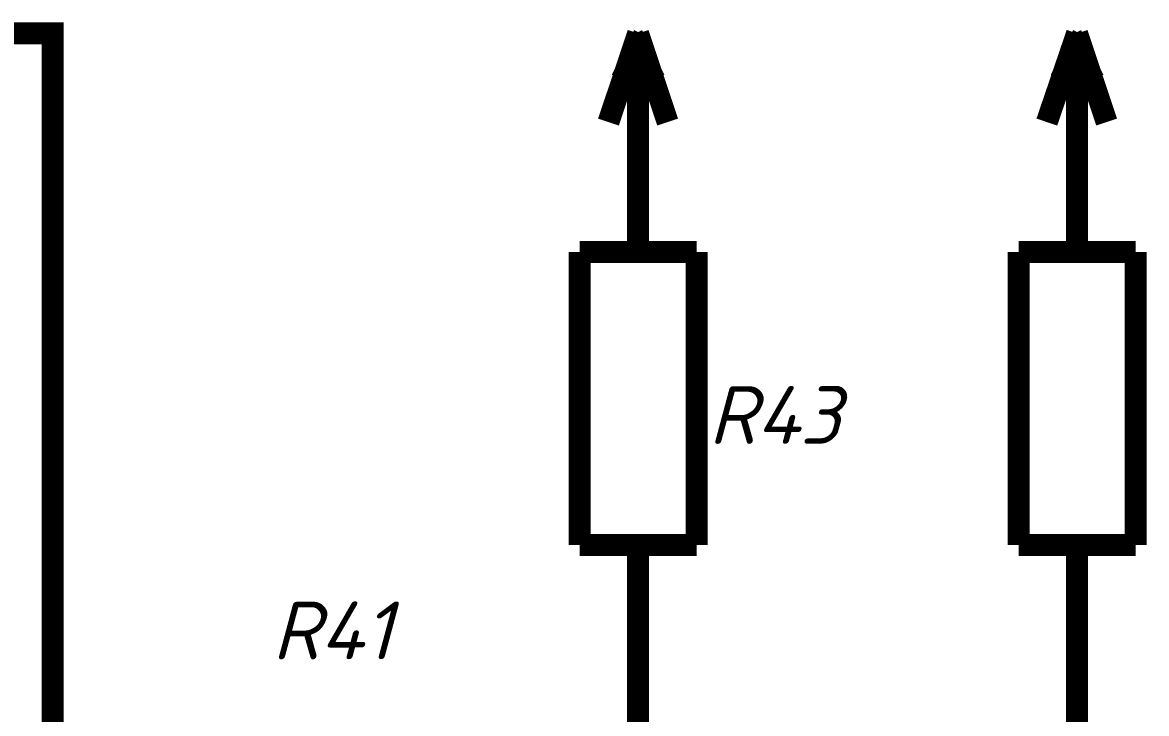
# Model space of a CAD drawing. Header units: inches. Extents: x 0 to 841, y 0 to 594.
# Drawn here: x 403.98 to 442.39, y 231.72 to 255.35 of the extents above; entities that cross this region are included whole.
import ezdxf

# ---------------------------------------------------------------- set-up
doc = ezdxf.new("R2010")
doc.units = ezdxf.units.IN
doc.layers.add('Sheet', color=255, linetype='Continuous')
doc.styles.get("Standard").update_dxf_attribs({"font": 'isocpeui.ttf'})

msp = doc.modelspace()

# ---------------------------------------------------------------- linework, layer by layer
at = {"layer": 'Sheet'}
for points in [[(405.004, 227.489, 0.749, 0.749, 0), (405.004, 254.979, 0.749, 0.749, 0), (395.01, 254.979, 0.749, 0.749, 0)], [(424.003, 251.947, 0.749, 0.749, 0), (425.014, 254.979, 0.749, 0.749, 0)], [(425.014, 255.024, 0.3, 0.3, 0), (424.25, 253.497, 0.3, 0.3, 0)], [(425.014, 252.486, 0.749, 0.749, 0), (425.014, 254.979, 0.749, 0.749, 0)], [(425.014, 254.979, 0.749, 0.749, 0), (426.025, 251.947, 0.749, 0.749, 0)], [(425.014, 255.024, 0.3, 0.3, 0), (425.778, 253.497, 0.3, 0.3, 0)], [(425.014, 252.486, 0.3, 0.3, 0), (425.014, 255.024, 0.3, 0.3, 0)], [(438.983, 251.947, 0.749, 0.749, 0), (440.016, 254.979, 0.749, 0.749, 0)], [(440.016, 255.024, 0.3, 0.3, 0), (439.252, 253.497, 0.3, 0.3, 0)], [(440.016, 252.486, 0.749, 0.749, 0), (440.016, 254.979, 0.749, 0.749, 0)], [(440.016, 254.979, 0.749, 0.749, 0), (441.026, 251.947, 0.749, 0.749, 0)], [(440.016, 255.024, 0.3, 0.3, 0), (440.779, 253.497, 0.3, 0.3, 0)], [(440.016, 252.486, 0.3, 0.3, 0), (440.016, 255.024, 0.3, 0.3, 0)], [(425.014, 247.5, 0.749, 0.749, 0), (425.014, 252.486, 0.749, 0.749, 0)], [(440.016, 247.5, 0.749, 0.749, 0), (440.016, 252.486, 0.749, 0.749, 0)], [(425.014, 247.5, 0.3, 0.3, 0), (425.014, 252.486, 0.3, 0.3, 0)], [(440.016, 247.5, 0.3, 0.3, 0), (440.016, 252.486, 0.3, 0.3, 0)], [(427.013, 247.5, 0.749, 0.749, 0), (423.015, 247.5, 0.749, 0.749, 0)], [(423.015, 247.5, 0.749, 0.749, 0), (423.015, 237.483, 0.749, 0.749, 0)], [(427.013, 237.483, 0.749, 0.749, 0), (427.013, 247.5, 0.749, 0.749, 0)], [(442.015, 247.5, 0.749, 0.749, 0), (438.017, 247.5, 0.749, 0.749, 0)], [(438.017, 247.5, 0.749, 0.749, 0), (438.017, 237.483, 0.749, 0.749, 0)], [(442.015, 237.483, 0.749, 0.749, 0), (442.015, 247.5, 0.749, 0.749, 0)], [(423.015, 237.483, 0.749, 0.749, 0), (427.013, 237.483, 0.749, 0.749, 0)], [(425.014, 237.483, 0.749, 0.749, 0), (425.014, 232.497, 0.749, 0.749, 0)], [(438.017, 237.483, 0.749, 0.749, 0), (442.015, 237.483, 0.749, 0.749, 0)], [(440.016, 237.483, 0.749, 0.749, 0), (440.016, 232.497, 0.749, 0.749, 0)], [(425.014, 237.483, 0.3, 0.3, 0), (425.014, 232.497, 0.3, 0.3, 0)], [(440.016, 237.483, 0.3, 0.3, 0), (440.016, 232.497, 0.3, 0.3, 0)], [(425.014, 232.497, 0.749, 0.749, 0), (425.014, 227.489, 0.749, 0.749, 0)], [(440.016, 232.497, 0.749, 0.749, 0), (440.016, 222.48, 0.749, 0.749, 0)]]:
    msp.add_lwpolyline(points, format="xyseb", dxfattribs=at)

# ---------------------------------------------------------------- texts
for s, p in [('R43', (427.417, 240.942)), ('R41', (412.505, 233.575))]:
    msp.add_text(s, height=1.9764, dxfattribs=at).set_placement(p)

doc.saveas('drawing.dxf')
